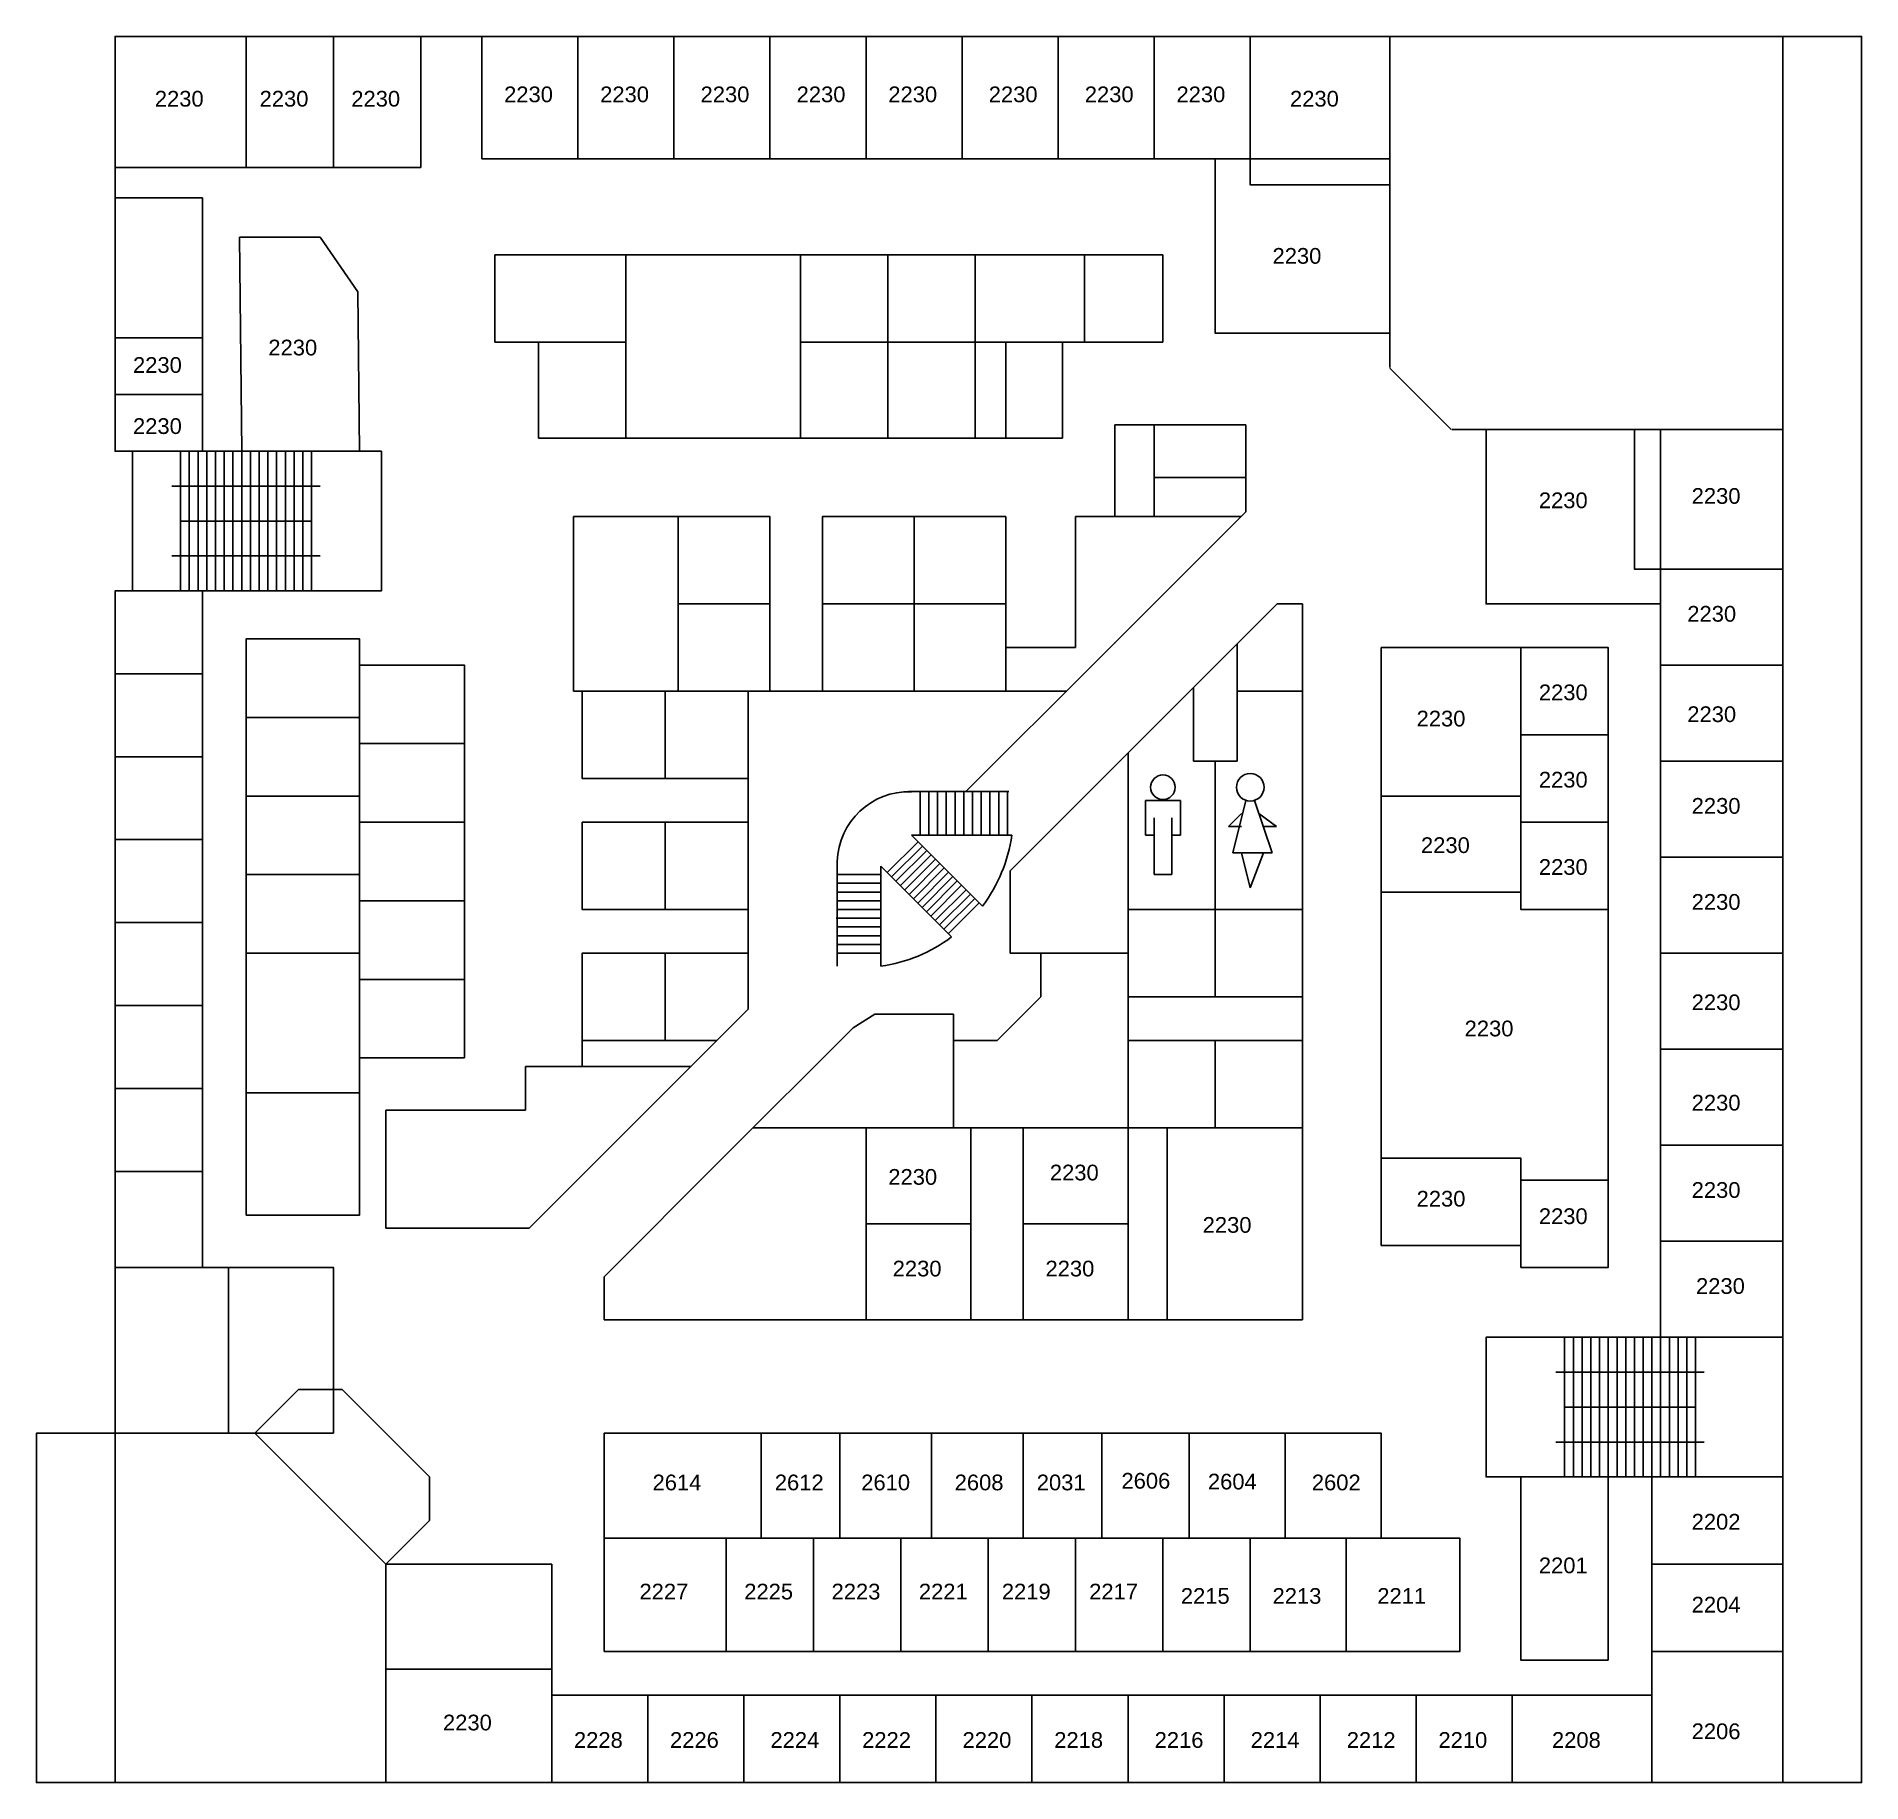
# Model space of a CAD drawing. Header units: inches. Extents: x 0 to 20.9, y 0 to 20.
import ezdxf

# ---------------------------------------------------------------- set-up
doc = ezdxf.new("R2010")
doc.units = ezdxf.units.IN
doc.header["$MEASUREMENT"] = 0
doc.styles.get("Standard").update_dxf_attribs({"font": 'arial.ttf'})

msp = doc.modelspace()

# ---------------------------------------------------------------- linework, layer by layer
for p, q in [((3.25, 17.7), (3.681, 17.077)), ((5.25, 17.5), (12.9, 17.5)), ((8.75, 16.5), (10.75, 16.5)), ((11.1, 16.5), (11.1, 15.4)), ((11.75, 15.4), (11.75, 16.5)), ((11.75, 16.5), (12.9, 16.5)), ((15.5, 16.2), (16.2, 15.5)), ((13.85, 15.55), (12.35, 15.55)), ((12.35, 15.55), (12.35, 14.5)), ((12.8, 15.55), (12.8, 14.5)), ((13.85, 14.557), (13.85, 15.55)), ((20, 15.5), (17.3, 15.5)), ((20, 15.5), (17.3, 15.5)), ((1.75, 14.45), (1.75, 15.25)), ((1.75, 14.45), (1.75, 15.25)), ((1.85, 14.45), (1.85, 15.25)), ((1.85, 14.45), (1.85, 15.25)), ((1.95, 14.45), (1.95, 15.25)), ((2.05, 14.45), (2.05, 15.25)), ((2.15, 14.45), (2.15, 15.25)), ((2.25, 14.45), (2.25, 15.25)), ((2.35, 14.45), (2.35, 15.25)), ((2.45, 14.45), (2.45, 15.25)), ((2.55, 14.45), (2.55, 15.25)), ((2.65, 14.45), (2.65, 15.25)), ((2.75, 14.45), (2.75, 15.25)), ((2.85, 14.45), (2.85, 15.25)), ((2.95, 14.45), (2.95, 15.25)), ((3.05, 14.45), (3.05, 15.25)), ((1.55, 14.85), (3.25, 14.85)), ((13.85, 14.95), (12.8, 14.95)), ((1.65, 14.45), (3.15, 14.45)), ((1.75, 13.65), (1.75, 14.45)), ((1.85, 13.65), (1.85, 14.45)), ((1.85, 13.65), (1.85, 14.45)), ((1.95, 13.65), (1.95, 14.45)), ((1.95, 13.65), (1.95, 14.45)), ((2.05, 13.65), (2.05, 14.45)), ((2.05, 13.65), (2.05, 14.45)), ((2.15, 13.65), (2.15, 14.45)), ((2.15, 13.65), (2.15, 14.45)), ((2.25, 13.65), (2.25, 14.45)), ((2.35, 13.65), (2.35, 14.45)), ((2.45, 13.65), (2.45, 14.45)), ((2.55, 13.65), (2.55, 14.45)), ((2.65, 13.65), (2.65, 14.45)), ((2.75, 13.65), (2.75, 14.45)), ((2.85, 13.65), (2.85, 14.45)), ((2.95, 13.65), (2.95, 14.45)), ((3.05, 13.65), (3.05, 14.45)), ((11.9, 13), (11.9, 14.5)), ((11.9, 14.5), (12.35, 14.5)), ((13.85, 14.557), (12.146, 12.854)), ((12.35, 14.5), (13.793, 14.5)), ((1.55, 14.05), (3.25, 14.05)), ((1.55, 14.05), (3.25, 14.05)), ((14.207, 13.5), (12.854, 12.146)), ((14.207, 13.5), (14.5, 13.5)), ((14.5, 5.3), (14.5, 13.5)), ((11.1, 13), (11.9, 13)), ((12.35, 13.057), (12.35, 13.05)), ((13.75, 13.043), (13.75, 11.7)), ((12.146, 12.854), (10.646, 11.354)), ((13.25, 12.543), (13.25, 11.7)), ((13.75, 12.5), (14.5, 12.5)), ((12.854, 12.146), (11.354, 10.646)), ((13.75, 11.7), (13.25, 11.7)), ((13.5, 11.7), (13.5, 9.95)), ((9.987, 11.35), (11.137, 11.35)), ((10.119, 11.35), (10.119, 10.85)), ((10.219, 11.35), (10.219, 10.85)), ((10.219, 11.35), (10.219, 10.85)), ((10.319, 11.35), (10.319, 10.85)), ((10.419, 11.35), (10.419, 10.85)), ((10.519, 11.35), (10.519, 10.85)), ((10.619, 11.35), (10.619, 10.85)), ((10.719, 11.35), (10.719, 10.85)), ((10.819, 11.35), (10.819, 10.85)), ((10.919, 11.35), (10.919, 10.85)), ((11.019, 11.35), (11.019, 10.85)), ((11.119, 11.35), (11.119, 10.85)), ((15.4, 11.3), (17, 11.3)), ((12.8, 11.25), (12.7, 11.25)), ((12.7, 11.25), (12.7, 10.85)), ((13.1, 11.25), (12.8, 11.25)), ((13.1, 10.85), (13.1, 11.25)), ((13.8, 11.1), (13.65, 10.95)), ((13.85, 11.25), (13.7, 10.65)), ((14.15, 10.65), (13.95, 11.25)), ((14, 11.1), (14.2, 10.95)), ((12.8, 10.85), (12.8, 11.05)), ((12.8, 11.05), (12.8, 10.4)), ((13, 10.4), (13, 11.05)), ((13, 11.05), (13, 10.85)), ((13.65, 10.95), (13.8, 10.95)), ((14.2, 10.95), (14.05, 10.95)), ((10.095, 10.777), (9.742, 10.423)), ((10.145, 10.727), (9.792, 10.373)), ((10.195, 10.677), (9.842, 10.323)), ((10.022, 10.85), (11.169, 10.85)), ((10.022, 10.85), (10.705, 10.168)), ((10.022, 10.85), (10.833, 10.039)), ((12.7, 10.85), (12.75, 10.85)), ((12.75, 10.85), (12.8, 10.85)), ((13, 10.85), (13.05, 10.85)), ((13.05, 10.85), (13.1, 10.85)), ((9.169, 10.55), (9.169, 9.35)), ((9.669, 10.496), (9.669, 9.35)), ((9.669, 10.496), (10.351, 9.814)), ((9.669, 10.496), (10.479, 9.686)), ((10.245, 10.627), (9.892, 10.273)), ((10.295, 10.577), (9.942, 10.223)), ((10.345, 10.527), (9.992, 10.173)), ((10.395, 10.477), (10.042, 10.123)), ((11.354, 10.646), (11.15, 10.443)), ((13.7, 10.65), (14.15, 10.65)), ((13.8, 10.65), (13.9, 10.25)), ((13.9, 10.25), (14.05, 10.65)), ((9.169, 10.4), (9.669, 10.4)), ((9.169, 10.3), (9.669, 10.3)), ((10.445, 10.427), (10.092, 10.073)), ((10.495, 10.377), (10.142, 10.023)), ((10.545, 10.327), (10.192, 9.973)), ((10.595, 10.277), (10.242, 9.923)), ((11.15, 9.5), (11.15, 10.443)), ((12.8, 10.4), (13, 10.4)), ((9.169, 10.2), (9.669, 10.2)), ((9.169, 10.1), (9.669, 10.1)), ((10.645, 10.227), (10.292, 9.873)), ((10.695, 10.177), (10.342, 9.823)), ((10.745, 10.127), (10.392, 9.773)), ((10.795, 10.077), (10.442, 9.723)), ((15.4, 10.2), (17, 10.2)), ((9.159, 9.9), (9.659, 9.9)), ((9.169, 10), (9.669, 10)), ((9.169, 9.9), (9.669, 9.9)), ((9.169, 9.8), (9.669, 9.8)), ((9.169, 9.7), (9.669, 9.7)), ((9.169, 9.7), (9.669, 9.7)), ((9.169, 9.6), (9.669, 9.6)), ((9.169, 9.6), (9.669, 9.6)), ((9.169, 9.5), (9.669, 9.5)), ((9.169, 9.5), (9.669, 9.5)), ((11.15, 9.5), (11.25, 9.5)), ((11.25, 9.5), (11.5, 9.5)), ((11.5, 9.5), (11.5, 9)), ((11.5, 9), (11, 8.5)), ((7.146, 7.854), (8.15, 8.857)), ((9.6, 8.8), (9.354, 8.646)), ((10.5, 8.8), (9.6, 8.8)), ((10.5, 8.5), (10.5, 8.8)), ((7.854, 7.146), (9.354, 8.646)), ((11, 8.5), (10.5, 8.5)), ((5.6, 7.7), (5.6, 8.2)), ((5.6, 8.2), (6.9, 8.2)), ((7.146, 7.854), (5.643, 6.35)), ((5.6, 7.7), (4, 7.7)), ((4, 7.7), (4, 6.35)), ((12.95, 7.5), (12.95, 5.3)), ((7.854, 7.146), (6.5, 5.793)), ((7.854, 7.146), (6.5, 5.793)), ((7.854, 7.146), (6.5, 5.793)), ((3.4, 6.5), (2.4, 6.5)), ((4, 6.35), (5.643, 6.35)), ((6.5, 5.3), (6.5, 5.793)), ((14.5, 5.3), (6.5, 5.3)), ((17.6, 5.1), (17.6, 4.3)), ((17.7, 5.1), (17.7, 4.3)), ((17.8, 5.1), (17.8, 4.3)), ((17.9, 5.1), (17.9, 4.3)), ((18, 5.1), (18, 4.3)), ((18.1, 5.1), (18.1, 4.3)), ((18.2, 5.1), (18.2, 4.3)), ((18.3, 5.1), (18.3, 4.3)), ((18.4, 5.1), (18.4, 4.3)), ((18.5, 5.1), (18.5, 4.3)), ((18.6, 5.1), (18.6, 4.3)), ((18.7, 5.1), (18.7, 4.3)), ((18.8, 5.1), (18.8, 4.3)), ((18.9, 5.1), (18.9, 4.3)), ((17.4, 4.7), (19.1, 4.7)), ((17.5, 4.3), (19, 4.3)), ((17.6, 4.3), (17.6, 3.5)), ((17.6, 4.3), (17.6, 3.5)), ((17.7, 4.3), (17.7, 3.5)), ((17.7, 4.3), (17.7, 3.5)), ((17.8, 4.3), (17.8, 3.5)), ((17.9, 4.3), (17.9, 3.5)), ((18, 4.3), (18, 3.5)), ((18.1, 4.3), (18.1, 3.5)), ((18.2, 4.3), (18.2, 3.5)), ((18.3, 4.3), (18.3, 3.5)), ((18.4, 4.3), (18.4, 3.5)), ((18.5, 4.3), (18.5, 3.5)), ((18.6, 4.3), (18.6, 3.5)), ((18.7, 4.3), (18.7, 3.5)), ((18.8, 4.3), (18.8, 3.5)), ((18.9, 4.3), (18.9, 3.5)), ((0, 4), (2.5, 4)), ((0, 4), (1, 4)), ((0, 4), (1.25, 4)), ((0, 4), (1.25, 4)), ((1, 4), (2, 4)), ((1.25, 4), (2.5, 4)), ((2.5, 4), (4, 2.5)), ((6.5, 4), (6.5, 2.5)), ((6.5, 4), (6.5, 2.5)), ((17.4, 3.9), (19.1, 3.9)), ((4, 0), (4, 2.5)), ((5.9, 2.5), (4, 2.5)), ((4, 1.25), (4, 2.5)), ((4, 2.5), (5.9, 2.5)), ((5.9, 2.5), (4, 2.5)), ((5.9, 2.5), (5.5, 2.5)), ((6.5, 2.5), (6.5, 1.5)), ((4, 1), (4, 2)), ((6.5, 1.5), (15.5, 1.5)), ((4, 0), (4, 1.25)), ((4, 0), (4, 1.25)), ((4, 0), (4, 1)), ((6.5, 1), (15.5, 1)), ((5.5, 0), (4, 0)), ((6, 0), (4, 0))]:
    msp.add_line(p, q)
for points in [[(0.9, 13.65), (0.9, 0), (20.9, 0), (20.9, 20), (0.9, 20), (0.9, 15.25)], [(16.207, 15.5), (20, 15.5), (20, 20), (15.5, 20), (15.5, 16.207)], [(3.25, 17.7), (2.325, 17.7), (2.35, 15.25), (3.7, 15.25), (3.681, 17.077)], [(5.25, 16.5), (5.25, 17.5)], [(8.75, 16.4), (8.75, 16.4), (8.75, 17.5), (9.75, 17.5), (9.75, 16.4)], [(9.25, 17.5), (9.75, 17.5), (9.75, 16.4)], [(9.75, 16.4), (9.75, 16.4), (9.75, 17.5), (10.75, 17.5), (10.75, 16.4)], [(12, 17.5), (12, 16.5), (10.75, 16.5)], [(12.9, 17.5), (12.9, 16.5)], [(5.25, 16.5), (5.75, 16.5), (5.75, 15.4)], [(8.75, 16.5), (8.75, 15.4)], [(9.75, 16.5), (9.75, 16.5), (9.75, 15.4), (8.75, 15.4), (8.75, 16.5)], [(9.75, 16.5), (9.75, 16.5), (9.75, 15.4)], [(10.75, 16.5), (10.75, 16.5), (10.75, 15.4), (9.75, 15.4), (9.75, 16.5)], [(11.75, 15.4), (5.75, 15.4)], [(18, 5.9), (18, 13), (15.4, 13), (15.4, 6.15)], [(6.25, 11.5), (6.25, 12.5), (8.15, 12.5), (8.15, 8.857)], [(11.8, 12.5), (6.25, 12.5)], [(8.15, 8.857), (8.15, 12.5)], [(12.5, 11.793), (12.5, 7.5), (8.207, 7.5)], [(6.25, 10), (6.25, 11)], [(7.493, 8.2), (6.25, 8.2), (6.25, 9.5)], [(8.15, 8.857), (8.15, 9.5), (7.2, 9.5), (7.2, 8.5), (7.793, 8.5)], [(11.5, 9.5), (12.5, 9.5), (12.5, 7.5), (10.5, 7.5), (10.5, 8.5)], [(12.5, 5.3), (12.5, 7.5), (14.5, 7.5), (14.5, 5.3)], [(2.5, 4), (3, 4.5), (3.5, 4.5), (4.5, 3.5), (4.5, 3), (4, 2.5), (2.5, 4)], [(2.5, 4), (0, 4), (0, 0), (4, 0), (4, 2.5)], [(4, 2.5), (4, 0), (0, 0), (0, 4), (2.5, 4)]]:
    msp.add_lwpolyline(points)
for points in [[(2.4, 18.5), (2.4, 20), (0.9, 20), (0.9, 18.5)], [(3.4, 18.5), (3.4, 20), (2.4, 20), (2.4, 18.5)], [(4.4, 18.5), (4.4, 20), (3.4, 20), (3.4, 18.5)], [(5.1, 20), (5.1, 18.6), (5.1, 18.6), (5.1, 20)], [(5.1, 20), (5.1, 18.6), (6.2, 18.6), (6.2, 20)], [(6.2, 20), (6.2, 18.6), (7.3, 18.6), (7.3, 20)], [(7.3, 20), (7.3, 18.6), (8.4, 18.6), (8.4, 20)], [(8.4, 20), (8.4, 18.6), (9.5, 18.6), (9.5, 20)], [(9.5, 20), (9.5, 18.6), (10.6, 18.6), (10.6, 20)], [(10.6, 20), (10.6, 18.6), (11.7, 18.6), (11.7, 20)], [(11.7, 20), (11.7, 18.6), (12.8, 18.6), (12.8, 20)], [(12.8, 20), (12.8, 18.6), (13.9, 18.6), (13.9, 20)], [(13.9, 20), (13.9, 18.3), (15.5, 18.3), (15.5, 20)], [(13.5, 18.6), (13.5, 16.6), (15.5, 16.6), (15.5, 18.6)], [(1.9, 16.55), (1.9, 18.15), (0.9, 18.15), (0.9, 16.55)], [(6.75, 17.5), (8.75, 17.5), (8.75, 15.4), (6.75, 15.4)], [(1.9, 15.9), (1.9, 16.55), (0.9, 16.55), (0.9, 15.9)], [(5.75, 16.5), (6.75, 16.5), (6.75, 15.4), (5.75, 15.4)], [(1.9, 15.25), (1.9, 15.9), (0.9, 15.9), (0.9, 15.25)], [(18.6, 13.5), (16.6, 13.5), (16.6, 15.5), (18.6, 15.5)], [(20, 13.9), (18.3, 13.9), (18.3, 15.5), (20, 15.5)], [(3.95, 15.25), (1.1, 15.25), (1.1, 13.65), (3.95, 13.65)], [(1.65, 13.65), (3.15, 13.65), (3.15, 15.25), (1.65, 15.25)], [(6.15, 12.5), (7.35, 12.5), (7.35, 14.5), (6.15, 14.5)], [(8.4, 13.5), (7.35, 13.5), (7.35, 14.5), (8.4, 14.5)], [(10.05, 13.5), (9, 13.5), (9, 14.5), (10.05, 14.5)], [(11.1, 13.5), (10.05, 13.5), (10.05, 14.5), (11.1, 14.5)], [(20, 12.8), (18.6, 12.8), (18.6, 13.9), (20, 13.9)], [(1.9, 12.7), (1.9, 13.65), (0.9, 13.65), (0.9, 12.7)], [(8.4, 12.5), (7.35, 12.5), (7.35, 13.5), (8.4, 13.5)], [(10.05, 12.5), (9, 12.5), (9, 13.5), (10.05, 13.5)], [(11.1, 12.5), (10.05, 12.5), (10.05, 13.5), (11.1, 13.5)], [(3.7, 12.2), (3.7, 13.1), (2.4, 13.1), (2.4, 12.2)], [(17, 13), (18, 13), (18, 12), (17, 12)], [(4.9, 11.9), (4.9, 12.8), (3.7, 12.8), (3.7, 11.9)], [(20, 11.7), (18.6, 11.7), (18.6, 12.8), (20, 12.8)], [(1.9, 11.75), (1.9, 12.7), (0.9, 12.7), (0.9, 11.75)], [(7.2, 12.5), (6.25, 12.5), (6.25, 11.5), (7.2, 11.5)], [(8.15, 12.5), (7.2, 12.5), (7.2, 11.5), (8.15, 11.5)], [(3.7, 11.3), (3.7, 12.2), (2.4, 12.2), (2.4, 11.3)], [(17, 12), (18, 12), (18, 11), (17, 11)], [(1.9, 10.8), (1.9, 11.75), (0.9, 11.75), (0.9, 10.8)], [(4.9, 11), (4.9, 11.9), (3.7, 11.9), (3.7, 11)], [(20, 10.6), (18.6, 10.6), (18.6, 11.7), (20, 11.7)], [(3.7, 10.4), (3.7, 11.3), (2.4, 11.3), (2.4, 10.4)], [(4.9, 10.1), (4.9, 11), (3.7, 11), (3.7, 10.1)], [(7.2, 11), (6.25, 11), (6.25, 10), (7.2, 10)], [(8.15, 11), (7.2, 11), (7.2, 10), (8.15, 10)], [(17, 11), (18, 11), (18, 10), (17, 10)], [(1.9, 9.85), (1.9, 10.8), (0.9, 10.8), (0.9, 9.85)], [(20, 9.5), (18.6, 9.5), (18.6, 10.6), (20, 10.6)], [(3.7, 9.5), (3.7, 10.4), (2.4, 10.4), (2.4, 9.5)], [(4.9, 9.2), (4.9, 10.1), (3.7, 10.1), (3.7, 9.2)], [(1.9, 8.9), (1.9, 9.85), (0.9, 9.85), (0.9, 8.9)], [(13.5, 9), (12.5, 9), (12.5, 10), (13.5, 10)], [(14.5, 9), (13.5, 9), (13.5, 10), (14.5, 10)], [(3.7, 7.9), (3.7, 9.5), (2.4, 9.5), (2.4, 7.9)], [(7.2, 9.5), (6.25, 9.5), (6.25, 8.5), (7.2, 8.5)], [(20, 8.4), (18.6, 8.4), (18.6, 9.5), (20, 9.5)], [(4.9, 8.3), (4.9, 9.2), (3.7, 9.2), (3.7, 8.3)], [(1.9, 7.95), (1.9, 8.9), (0.9, 8.9), (0.9, 7.95)], [(13.5, 7.5), (12.5, 7.5), (12.5, 8.5), (13.5, 8.5)], [(14.5, 7.5), (13.5, 7.5), (13.5, 8.5), (14.5, 8.5)], [(20, 7.3), (18.6, 7.3), (18.6, 8.4), (20, 8.4)], [(1.9, 7), (1.9, 7.95), (0.9, 7.95), (0.9, 7)], [(2.4, 6.5), (2.4, 7.9), (3.7, 7.9), (3.7, 6.5)], [(10.7, 6.4), (9.5, 6.4), (9.5, 7.5), (10.7, 7.5)], [(12.5, 7.5), (10.6, 7.5), (10.6, 7.5), (12.5, 7.5)], [(12.5, 6.4), (11.3, 6.4), (11.3, 7.5), (12.5, 7.5)], [(15.4, 7.15), (17, 7.15), (17, 6.15), (15.4, 6.15)], [(20, 6.2), (18.6, 6.2), (18.6, 7.3), (20, 7.3)], [(1.9, 5.9), (1.9, 7), (0.9, 7), (0.9, 5.9)], [(17, 6.9), (18, 6.9), (18, 5.9), (17, 5.9)], [(10.7, 5.3), (9.5, 5.3), (9.5, 6.4), (10.7, 6.4)], [(12.5, 5.3), (11.3, 5.3), (11.3, 6.4), (12.5, 6.4)], [(20, 5.1), (18.6, 5.1), (18.6, 6.2), (20, 6.2)], [(0.9, 4), (0.9, 5.9), (2.2, 5.9), (2.2, 4)], [(3.4, 4), (3.4, 5.9), (2.2, 5.9), (2.2, 4)], [(20, 3.5), (16.6, 3.5), (16.6, 5.1), (20, 5.1)], [(17.5, 5.1), (19, 5.1), (19, 3.5), (17.5, 3.5)], [(20, 5.1), (18.6, 5.1), (18.6, 5.1), (20, 5.1)], [(6.5, 2.8), (8.3, 2.8), (8.3, 4), (6.5, 4)], [(8.3, 4), (9.2, 4), (9.2, 2.8), (8.3, 2.8)], [(9.2, 4), (10.25, 4), (10.25, 2.8), (9.2, 2.8)], [(10.25, 4), (11.3, 4), (11.3, 2.8), (10.25, 2.8)], [(11.3, 4), (12.2, 4), (12.2, 2.8), (11.3, 2.8)], [(12.2, 4), (13.2, 4), (13.2, 2.8), (12.2, 2.8)], [(13.2, 4), (14.3, 4), (14.3, 2.8), (13.2, 2.8)], [(14.3, 4), (15.4, 4), (15.4, 2.8), (14.3, 2.8)], [(18, 1.4), (17, 1.4), (17, 3.5), (18, 3.5)], [(18.5, 3.5), (20, 3.5), (20, 2.5), (18.5, 2.5)], [(6.5, 1.5), (7.9, 1.5), (7.9, 2.8), (6.5, 2.8)], [(6.5, 2.8), (8.3, 2.8), (8.3, 2.8), (6.5, 2.8)], [(7.9, 2.8), (8.9, 2.8), (8.9, 1.5), (7.9, 1.5)], [(8.9, 2.8), (9.9, 2.8), (9.9, 1.5), (8.9, 1.5)], [(9.9, 2.8), (10.9, 2.8), (10.9, 1.5), (9.9, 1.5)], [(10.9, 2.8), (11.9, 2.8), (11.9, 1.5), (10.9, 1.5)], [(11.9, 2.8), (12.9, 2.8), (12.9, 1.5), (11.9, 1.5)], [(12.9, 2.8), (13.9, 2.8), (13.9, 1.5), (12.9, 1.5)], [(13.9, 2.8), (15, 2.8), (15, 1.5), (13.9, 1.5)], [(15, 2.8), (16.3, 2.8), (16.3, 1.5), (15, 1.5)], [(4, 2.5), (5.9, 2.5), (5.9, 1.3), (4, 1.3)], [(18.5, 2.5), (20, 2.5), (20, 1.5), (18.5, 1.5)], [(18.5, 1.5), (20, 1.5), (20, 0), (18.5, 0)], [(4, 0), (5.9, 0), (5.9, 1.3), (4, 1.3)], [(5.9, 1), (7, 1), (7, 0), (5.9, 0)], [(7, 1), (8.1, 1), (8.1, 0), (7, 0)], [(8.1, 1), (9.2, 1), (9.2, 0), (8.1, 0)], [(9.2, 1), (10.3, 1), (10.3, 0), (9.2, 0)], [(10.3, 1), (11.4, 1), (11.4, 0), (10.3, 0)], [(11.4, 1), (12.5, 1), (12.5, 0), (11.4, 0)], [(12.5, 1), (13.6, 1), (13.6, 0), (12.5, 0)], [(13.6, 1), (14.7, 1), (14.7, 0), (13.6, 0)], [(14.7, 1), (15.8, 1), (15.8, 0), (14.7, 0)], [(15.8, 1), (16.9, 1), (16.9, 0), (15.8, 0)], [(16.9, 1), (18.5, 1), (18.5, 0), (16.9, 0)]]:
    msp.add_lwpolyline(points, close=True)
for centre, radius in [((12.9, 11.4), 0.141), ((13.9, 11.4), 0.158)]:
    msp.add_circle(centre, radius)
for centre, radius, start, end in [((9.994, 10.525), 0.825, 88.2643, 178.2643), ((9.419, 11.1), 1.768, 323.1301, 351.8699), ((9.419, 11.1), 1.768, 278.1301, 306.8699)]:
    msp.add_arc(centre, radius, start, end)

# ---------------------------------------------------------------- texts
at = {"char_height": 0.18, "attachment_point": 1}
for s, insert in [('2230', (1.355, 19.377)), ('2230', (2.555, 19.377)), ('2230', (3.605, 19.377)), ('2230', (5.355, 19.427)), ('2230', (6.455, 19.427)), ('2230', (7.605, 19.427)), ('2230', (8.705, 19.427)), ('2230', (9.755, 19.427)), ('2230', (10.905, 19.427)), ('2230', (12.005, 19.427)), ('2230', (13.055, 19.427)), ('2230', (14.355, 19.377)), ('2230', (14.155, 17.577)), ('2230', (2.655, 16.527)), ('2230', (1.105, 16.327)), ('2230', (1.105, 15.627)), ('2230', (17.205, 14.777)), ('2230', (18.955, 14.827)), ('2230', (18.905, 13.477)), ('2230', (17.205, 12.577)), ('2230', (15.805, 12.277)), ('2230', (18.905, 12.327)), ('2230', (17.205, 11.577)), ('2230', (18.955, 11.277)), ('2230', (15.855, 10.827)), ('2230', (17.205, 10.577)), ('2230', (18.955, 10.177)), ('2230', (18.955, 9.027)), ('2230', (16.355, 8.727)), ('2230', (18.955, 7.877)), ('2230', (9.755, 7.027)), ('2230', (11.605, 7.077)), ('2230', (15.805, 6.777)), ('2230', (18.955, 6.877)), ('2230', (13.355, 6.477)), ('2230', (17.205, 6.577)), ('2230', (9.805, 5.977)), ('2230', (11.555, 5.977)), ('2230', (19.005, 5.777)), ('2614', (7.055, 3.527)), ('2612', (8.455, 3.527)), ('2610', (9.445, 3.527)), ('2608', (10.515, 3.527)), ('2031', (11.455, 3.527)), ('2606', (12.425, 3.546)), ('2604', (13.415, 3.537)), ('2602', (14.605, 3.527)), ('2202', (18.955, 3.077)), ('2201', (17.205, 2.577)), ('2227', (6.905, 2.277)), ('2225', (8.105, 2.277)), ('2223', (9.105, 2.277)), ('2221', (10.105, 2.277)), ('2219', (11.055, 2.277)), ('2217', (12.055, 2.277)), ('2215', (13.105, 2.227)), ('2213', (14.155, 2.227)), ('2211', (15.355, 2.227)), ('2204', (18.955, 2.127)), ('2230', (4.655, 0.777)), ('2206', (18.955, 0.677)), ('2228', (6.155, 0.577)), ('2226', (7.255, 0.577)), ('2224', (8.405, 0.577)), ('2222', (9.455, 0.577)), ('2220', (10.605, 0.577)), ('2218', (11.655, 0.577)), ('2216', (12.805, 0.577)), ('2214', (13.905, 0.577)), ('2212', (15.005, 0.577)), ('2210', (16.055, 0.577)), ('2208', (17.355, 0.577))]:
    msp.add_mtext_dynamic_manual_height_columns(s, width=0.05, gutter_width=1, heights=[0], dxfattribs=dict(at, insert=insert))

doc.saveas('drawing.dxf')
